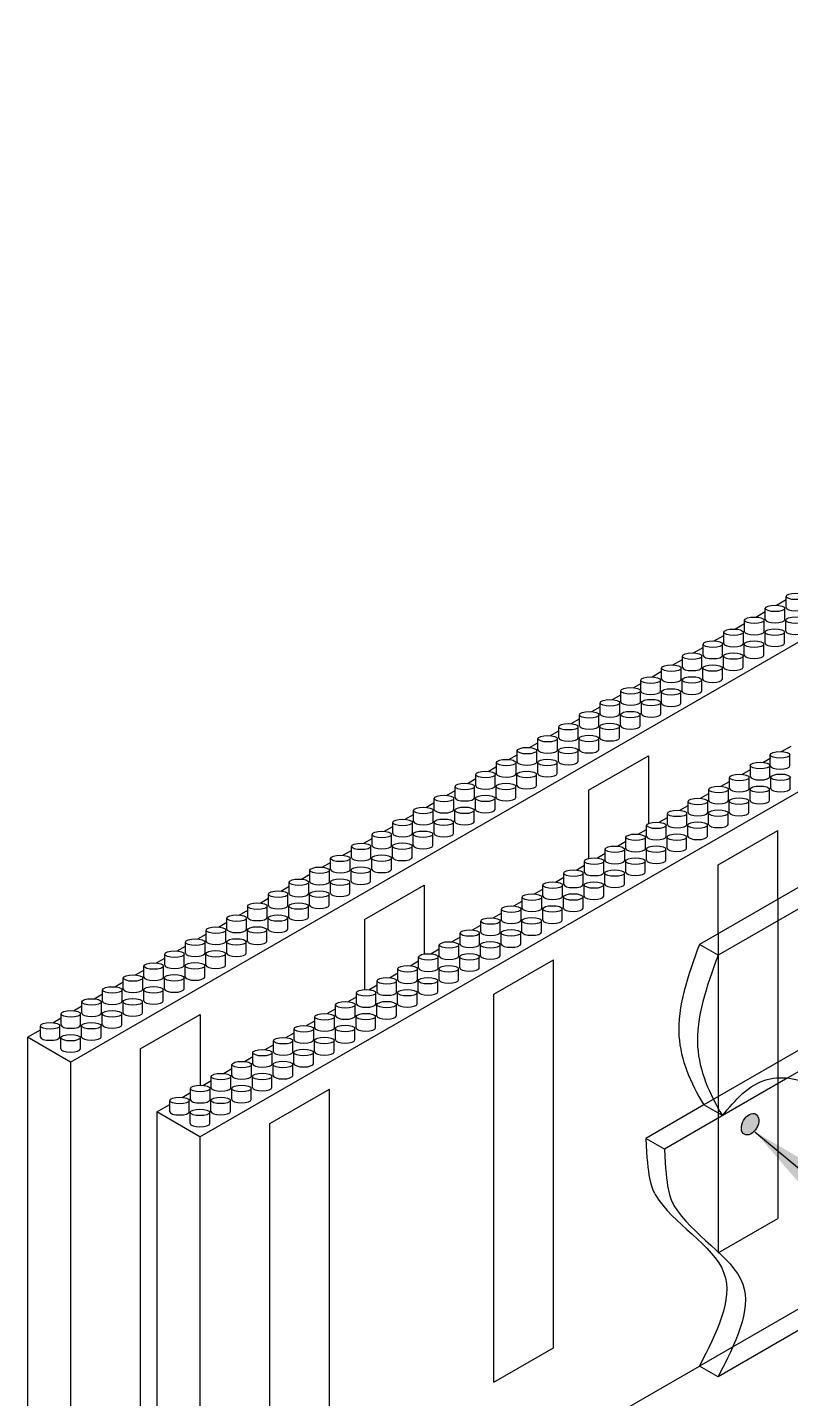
# Model space of a CAD drawing. Header units: inches. Extents: x 588 to 708, y 95 to 206.
# Drawn here: x 588.4 to 606.09, y 114.06 to 145.86 of the extents above; entities that cross this region are included whole.
import ezdxf

# ---------------------------------------------------------------- set-up
doc = ezdxf.new("R2010")
doc.units = ezdxf.units.IN
doc.header["$MEASUREMENT"] = 0
for name, color, linetype in [('LAYER 12', 12, 'Continuous'), ('LAYER 2', 2, 'Continuous'), ('LAYER 8', 8, 'Continuous')]:
    doc.layers.add(name, color=color, linetype=linetype)
doc.styles.add('NOTES', font='simplex.shx', dxfattribs={"height": 1})
doc.dimstyles.new('DIM-12$7', dxfattribs={"dimscale": 12, "dimtxt": 0.09375, "dimasz": 0.125, "dimexe": 0.1875, "dimexo": 0.0625, "dimgap": 0.0625, "dimtad": 0, "dimtih": 1, "dimtoh": 1, "dimdec": 4, "dimzin": 3, "dimdsep": 46, "dimlunit": 4, "dimtxsty": 'NOTES', "dimcen": 0.0625, "dimadec": 0, "dimazin": 0, "dimtfac": 1, "dimtdec": 4, "dimtofl": 0, "dimtmove": 0, "dimatfit": 3, "dimfxl": 1, "dimfrac": 2, "dimtolj": 1, "dimtzin": 0, "dimarcsym": 0})

msp = doc.modelspace()

# ---------------------------------------------------------------- hatches: boundary and pattern name
at = {"layer": 'LAYER 2'}
h = msp.add_hatch(color=256, dxfattribs=at)
edge = h.paths.add_edge_path()
edge.add_ellipse((605.148, 120.425), major_axis=(0.134, 0.233), ratio=0.652763, start_angle=0, end_angle=360)

# ---------------------------------------------------------------- linework, layer by layer
at = {"layer": 'LAYER 12'}
for p, q in [((605.982, 132.41), (605.982, 132.669)), ((605.501, 132.132), (605.501, 132.391)), ((605.954, 132.132), (605.954, 132.391)), ((633.965, 132.132), (603.972, 114.816)), ((605.021, 131.855), (605.021, 132.114)), ((605.474, 131.855), (605.474, 132.114)), ((605.976, 131.859), (605.976, 132.117)), ((604.54, 131.577), (604.54, 131.836)), ((604.993, 131.577), (604.993, 131.836)), ((605.495, 131.581), (605.495, 131.84)), ((605.948, 131.581), (605.948, 131.84)), ((604.059, 131.3), (604.059, 131.559)), ((604.512, 131.3), (604.512, 131.559)), ((605.014, 131.304), (605.014, 131.562)), ((605.467, 131.304), (605.467, 131.562)), ((603.579, 131.022), (603.579, 131.281)), ((604.032, 131.022), (604.032, 131.281)), ((604.534, 131.026), (604.534, 131.285)), ((604.987, 131.026), (604.987, 131.285)), ((602.617, 130.467), (602.617, 130.726)), ((603.07, 130.467), (603.07, 130.726)), ((603.098, 130.745), (603.098, 131.004)), ((603.551, 130.745), (603.551, 131.004)), ((603.572, 130.471), (603.572, 130.73)), ((604.026, 130.471), (604.026, 130.73)), ((604.053, 130.749), (604.053, 131.007)), ((604.506, 130.749), (604.506, 131.007)), ((602.154, 130.219), (602.154, 130.478)), ((602.607, 130.219), (602.607, 130.478)), ((603.092, 130.193), (603.092, 130.452)), ((603.545, 130.193), (603.545, 130.452)), ((601.673, 129.941), (601.673, 130.2)), ((602.126, 129.941), (602.126, 130.2)), ((602.628, 129.945), (602.628, 130.204)), ((603.081, 129.945), (603.081, 130.204)), ((601.192, 129.664), (601.192, 129.923)), ((601.645, 129.664), (601.645, 129.923)), ((602.148, 129.667), (602.148, 129.926)), ((602.601, 129.667), (602.601, 129.926)), ((600.712, 129.386), (600.712, 129.645)), ((601.165, 129.386), (601.165, 129.645)), ((601.667, 129.39), (601.667, 129.649)), ((602.12, 129.39), (602.12, 129.649)), ((600.231, 129.109), (600.231, 129.368)), ((600.684, 129.109), (600.684, 129.368)), ((601.186, 129.112), (601.186, 129.371)), ((601.639, 129.112), (601.639, 129.371)), ((599.27, 128.554), (599.27, 128.813)), ((599.723, 128.554), (599.723, 128.813)), ((599.75, 128.831), (599.75, 129.09)), ((600.203, 128.831), (600.203, 129.09)), ((600.225, 128.557), (600.225, 128.816)), ((600.678, 128.557), (600.678, 128.816)), ((600.706, 128.835), (600.706, 129.094)), ((601.159, 128.835), (601.159, 129.094)), ((605.617, 128.735), (605.617, 128.994)), ((606.07, 128.735), (606.07, 128.994)), ((598.789, 128.276), (598.789, 128.535)), ((599.242, 128.276), (599.242, 128.535)), ((599.744, 128.28), (599.744, 128.539)), ((600.197, 128.28), (600.197, 128.539)), ((605.154, 128.487), (605.154, 128.746)), ((605.607, 128.487), (605.607, 128.746)), ((598.308, 127.999), (598.308, 128.257)), ((598.761, 127.999), (598.761, 128.257)), ((599.264, 128.002), (599.264, 128.261)), ((599.717, 128.002), (599.717, 128.261)), ((604.192, 127.932), (604.192, 128.191)), ((604.645, 127.932), (604.645, 128.191)), ((604.673, 128.209), (604.673, 128.468)), ((605.126, 128.209), (605.126, 128.468)), ((605.148, 127.935), (605.148, 128.194)), ((605.601, 127.935), (605.601, 128.194)), ((605.628, 128.213), (605.628, 128.472)), ((606.081, 128.213), (606.081, 128.472)), ((597.828, 127.721), (597.828, 127.98)), ((598.281, 127.721), (598.281, 127.98)), ((598.783, 127.725), (598.783, 127.984)), ((599.236, 127.725), (599.236, 127.984)), ((603.712, 127.654), (603.712, 127.913)), ((604.165, 127.654), (604.165, 127.913)), ((604.667, 127.658), (604.667, 127.917)), ((605.12, 127.658), (605.12, 127.917)), ((597.347, 127.444), (597.347, 127.702)), ((597.8, 127.444), (597.8, 127.702)), ((598.302, 127.447), (598.302, 127.706)), ((598.755, 127.447), (598.755, 127.706)), ((603.231, 127.377), (603.231, 127.635)), ((603.684, 127.377), (603.684, 127.635)), ((604.186, 127.38), (604.186, 127.639)), ((604.639, 127.38), (604.639, 127.639)), ((596.866, 127.166), (596.866, 127.425)), ((597.32, 127.166), (597.32, 127.425)), ((597.822, 127.17), (597.822, 127.429)), ((598.275, 127.17), (598.275, 127.429)), ((602.75, 127.099), (602.75, 127.358)), ((603.203, 127.099), (603.203, 127.358)), ((603.706, 127.103), (603.706, 127.362)), ((604.159, 127.103), (604.159, 127.362)), ((596.386, 126.889), (596.386, 127.147)), ((596.839, 126.889), (596.839, 127.147)), ((597.341, 126.892), (597.341, 127.151)), ((597.794, 126.892), (597.794, 127.151)), ((602.27, 126.822), (602.27, 127.08)), ((602.723, 126.822), (602.723, 127.08)), ((603.225, 126.825), (603.225, 127.084)), ((603.678, 126.825), (603.678, 127.084)), ((614.726, 127.025), (604.074, 120.875)), ((595.424, 126.334), (595.424, 126.592)), ((595.878, 126.334), (595.878, 126.592)), ((595.905, 126.611), (595.905, 126.87)), ((596.358, 126.611), (596.358, 126.87)), ((596.38, 126.337), (596.38, 126.596)), ((596.833, 126.337), (596.833, 126.596)), ((596.86, 126.615), (596.86, 126.874)), ((597.313, 126.615), (597.313, 126.874)), ((601.789, 126.544), (601.789, 126.803)), ((602.242, 126.544), (602.242, 126.803)), ((602.744, 126.548), (602.744, 126.807)), ((603.197, 126.548), (603.197, 126.807)), ((594.944, 126.056), (594.944, 126.315)), ((595.397, 126.056), (595.397, 126.315)), ((595.899, 126.06), (595.899, 126.318)), ((596.352, 126.06), (596.352, 126.318)), ((601.308, 126.267), (601.308, 126.525)), ((601.761, 126.267), (601.761, 126.525)), ((602.264, 126.27), (602.264, 126.529)), ((602.717, 126.27), (602.717, 126.529)), ((614.44, 126.36), (606.021, 121.499)), ((594.463, 125.779), (594.463, 126.037)), ((594.916, 125.779), (594.916, 126.037)), ((595.418, 125.782), (595.418, 126.041)), ((595.871, 125.782), (595.871, 126.041)), ((600.347, 125.712), (600.347, 125.97)), ((600.8, 125.712), (600.8, 125.97)), ((600.828, 125.989), (600.828, 126.248)), ((601.281, 125.989), (601.281, 126.248)), ((601.302, 125.715), (601.302, 125.974)), ((601.755, 125.715), (601.755, 125.974)), ((601.783, 125.993), (601.783, 126.251)), ((602.236, 125.993), (602.236, 126.251)), ((593.788, 125.555), (593.982, 125.667)), ((593.982, 125.501), (593.982, 125.76)), ((594.436, 125.501), (594.436, 125.76)), ((594.938, 125.505), (594.938, 125.763)), ((595.391, 125.505), (595.391, 125.763)), ((599.866, 125.434), (599.866, 125.693)), ((600.32, 125.434), (600.32, 125.693)), ((600.822, 125.438), (600.822, 125.696)), ((601.275, 125.438), (601.275, 125.696)), ((605.79, 125.644), (605.79, 118.241)), ((593.502, 125.223), (593.502, 125.482)), ((593.955, 125.223), (593.955, 125.482)), ((594.457, 125.227), (594.457, 125.486)), ((594.91, 125.227), (594.91, 125.486)), ((599.386, 125.157), (599.386, 125.415)), ((599.839, 125.157), (599.839, 125.415)), ((600.341, 125.16), (600.341, 125.419)), ((600.794, 125.16), (600.794, 125.419)), ((593.021, 124.946), (593.021, 125.205)), ((593.474, 124.946), (593.474, 125.205)), ((593.976, 124.95), (593.976, 125.208)), ((594.429, 124.95), (594.429, 125.208)), ((598.905, 124.879), (598.905, 125.138)), ((599.358, 124.879), (599.358, 125.138)), ((599.86, 124.883), (599.86, 125.141)), ((600.313, 124.883), (600.313, 125.141)), ((592.54, 124.668), (592.54, 124.927)), ((592.994, 124.668), (592.994, 124.927)), ((593.496, 124.672), (593.496, 124.931)), ((593.949, 124.672), (593.949, 124.931)), ((598.424, 124.601), (598.424, 124.86)), ((598.878, 124.601), (598.878, 124.86)), ((599.38, 124.605), (599.38, 124.864)), ((599.833, 124.605), (599.833, 124.864)), ((604.405, 124.844), (604.405, 117.441)), ((591.579, 124.113), (591.579, 124.372)), ((592.032, 124.113), (592.032, 124.372)), ((592.06, 124.391), (592.06, 124.65)), ((592.513, 124.391), (592.513, 124.65)), ((592.534, 124.117), (592.534, 124.376)), ((592.987, 124.117), (592.987, 124.376)), ((593.015, 124.395), (593.015, 124.653)), ((593.468, 124.395), (593.468, 124.653)), ((597.944, 124.324), (597.944, 124.583)), ((598.397, 124.324), (598.397, 124.583)), ((598.899, 124.328), (598.899, 124.586)), ((599.352, 124.328), (599.352, 124.586)), ((591.098, 123.836), (591.098, 124.095)), ((591.552, 123.836), (591.552, 124.095)), ((592.054, 123.84), (592.054, 124.098)), ((592.507, 123.84), (592.507, 124.098)), ((596.982, 123.769), (596.982, 124.028)), ((597.436, 123.769), (597.436, 124.028)), ((597.463, 124.046), (597.463, 124.305)), ((597.916, 124.046), (597.916, 124.305)), ((597.938, 123.773), (597.938, 124.031)), ((598.391, 123.773), (598.391, 124.031)), ((598.418, 124.05), (598.418, 124.309)), ((598.871, 124.05), (598.871, 124.309)), ((590.618, 123.558), (590.618, 123.817)), ((591.071, 123.558), (591.071, 123.817)), ((591.573, 123.562), (591.573, 123.821)), ((592.026, 123.562), (592.026, 123.821)), ((596.502, 123.491), (596.502, 123.75)), ((596.955, 123.491), (596.955, 123.75)), ((597.457, 123.495), (597.457, 123.754)), ((597.91, 123.495), (597.91, 123.754)), ((590.137, 123.281), (590.137, 123.54)), ((590.59, 123.281), (590.59, 123.54)), ((591.092, 123.284), (591.092, 123.543)), ((591.545, 123.284), (591.545, 123.543)), ((596.021, 123.214), (596.021, 123.473)), ((596.474, 123.214), (596.474, 123.473)), ((596.976, 123.218), (596.976, 123.476)), ((597.429, 123.218), (597.429, 123.476)), ((589.657, 123.003), (589.657, 123.262)), ((590.11, 123.003), (590.11, 123.262)), ((590.612, 123.007), (590.612, 123.266)), ((591.065, 123.007), (591.065, 123.266)), ((595.54, 122.936), (595.54, 123.195)), ((595.994, 122.936), (595.994, 123.195)), ((596.496, 122.94), (596.496, 123.199)), ((596.949, 122.94), (596.949, 123.199)), ((589.176, 122.726), (589.176, 122.985)), ((589.629, 122.726), (589.629, 122.985)), ((590.131, 122.729), (590.131, 122.988)), ((590.584, 122.729), (590.584, 122.988)), ((595.06, 122.659), (595.06, 122.918)), ((595.513, 122.659), (595.513, 122.918)), ((596.015, 122.662), (596.015, 122.921)), ((596.468, 122.662), (596.468, 122.921)), ((588.695, 122.448), (588.695, 122.707)), ((589.148, 122.448), (589.148, 122.707)), ((589.65, 122.452), (589.65, 122.711)), ((590.103, 122.452), (590.103, 122.711)), ((594.579, 122.381), (594.579, 122.64)), ((595.032, 122.381), (595.032, 122.64)), ((595.534, 122.385), (595.534, 122.644)), ((595.987, 122.385), (595.987, 122.644)), ((589.17, 122.174), (589.17, 122.433)), ((589.623, 122.174), (589.623, 122.433)), ((594.098, 122.104), (594.098, 122.363)), ((594.552, 122.104), (594.552, 122.363)), ((595.054, 122.107), (595.054, 122.366)), ((595.507, 122.107), (595.507, 122.366)), ((593.137, 121.549), (593.137, 121.808)), ((593.59, 121.549), (593.59, 121.808)), ((593.618, 121.826), (593.618, 122.085)), ((594.071, 121.826), (594.071, 122.085)), ((594.092, 121.552), (594.092, 121.811)), ((594.545, 121.552), (594.545, 121.811)), ((594.573, 121.83), (594.573, 122.089)), ((595.026, 121.83), (595.026, 122.089)), ((592.657, 121.271), (592.657, 121.53)), ((593.11, 121.271), (593.11, 121.53)), ((593.612, 121.275), (593.612, 121.534)), ((594.065, 121.275), (594.065, 121.534)), ((592.176, 120.994), (592.176, 121.253)), ((592.629, 120.994), (592.629, 121.253)), ((593.131, 120.997), (593.131, 121.256)), ((593.584, 120.997), (593.584, 121.256)), ((591.695, 120.716), (591.695, 120.975)), ((592.148, 120.716), (592.148, 120.975)), ((592.65, 120.72), (592.65, 120.979)), ((593.103, 120.72), (593.103, 120.979)), ((592.17, 120.442), (592.17, 120.701)), ((592.623, 120.442), (592.623, 120.701)), ((604.405, 117.441), (605.79, 118.241))]:
    msp.add_line(p, q, dxfattribs=at)
for centre in [(606.208, 132.669), (605.728, 132.391), (605.247, 132.114), (606.202, 132.117), (604.766, 131.836), (605.722, 131.84), (603.805, 131.281), (604.286, 131.559), (604.76, 131.285), (605.241, 131.562), (603.325, 131.004), (604.28, 131.007), (602.844, 130.726), (603.799, 130.73), (602.38, 130.478), (603.318, 130.452), (601.9, 130.2), (602.855, 130.204), (601.419, 129.923), (602.374, 129.926), (600.458, 129.368), (600.938, 129.645), (601.413, 129.371), (601.893, 129.649), (599.977, 129.09), (600.932, 129.094), (599.496, 128.813), (600.451, 128.816), (605.38, 128.746), (605.844, 128.994), (599.016, 128.535), (599.971, 128.539), (604.9, 128.468), (605.855, 128.472), (598.535, 128.257), (599.49, 128.261), (604.419, 128.191), (605.374, 128.194), (598.054, 127.98), (599.009, 127.984), (603.938, 127.913), (604.893, 127.917), (597.574, 127.702), (598.529, 127.706), (603.458, 127.635), (604.413, 127.639), (596.612, 127.147), (597.093, 127.425), (597.567, 127.151), (598.048, 127.429), (602.977, 127.358), (603.932, 127.362), (596.132, 126.87), (597.087, 126.874), (602.496, 127.08), (603.451, 127.084), (595.651, 126.592), (596.606, 126.596), (601.535, 126.525), (602.016, 126.803), (602.49, 126.529), (602.971, 126.807), (595.17, 126.315), (596.125, 126.318), (601.054, 126.248), (602.009, 126.251), (594.69, 126.037), (595.645, 126.041), (600.574, 125.97), (601.529, 125.974), (594.209, 125.76), (595.164, 125.763), (600.093, 125.693), (601.048, 125.696), (593.728, 125.482), (594.683, 125.486), (599.612, 125.415), (600.567, 125.419), (592.767, 124.927), (593.248, 125.205), (593.722, 124.931), (594.203, 125.208), (599.132, 125.138), (600.087, 125.141), (592.286, 124.65), (593.241, 124.653), (598.651, 124.86), (599.606, 124.864), (591.806, 124.372), (592.761, 124.376), (597.69, 124.305), (598.17, 124.583), (598.645, 124.309), (599.125, 124.586), (591.325, 124.095), (592.28, 124.098), (597.209, 124.028), (598.164, 124.031), (590.844, 123.817), (591.799, 123.821), (596.728, 123.75), (597.683, 123.754), (590.364, 123.54), (591.319, 123.543), (596.248, 123.473), (597.203, 123.476), (589.883, 123.262), (590.838, 123.266), (595.767, 123.195), (596.722, 123.199), (588.922, 122.707), (589.402, 122.985), (589.877, 122.711), (590.358, 122.988), (595.286, 122.918), (596.241, 122.921), (589.396, 122.433), (594.325, 122.363), (594.806, 122.64), (595.28, 122.366), (595.761, 122.644), (593.844, 122.085), (594.799, 122.089), (593.364, 121.808), (594.319, 121.811), (592.883, 121.53), (593.838, 121.534), (592.402, 121.253), (593.358, 121.256), (591.922, 120.975), (592.877, 120.979), (592.396, 120.701)]:
    msp.add_ellipse(centre, major_axis=(0.227, 0), ratio=0.333333, dxfattribs=at)
for centre in [(606.208, 132.41), (605.728, 132.132), (605.247, 131.855), (606.202, 131.859), (604.766, 131.577), (605.722, 131.581), (604.286, 131.3), (604.76, 131.026), (605.241, 131.304), (603.325, 130.745), (603.805, 131.022), (604.28, 130.749), (602.844, 130.467), (603.799, 130.471), (602.38, 130.219), (603.318, 130.193), (601.9, 129.941), (602.855, 129.945), (601.419, 129.664), (602.374, 129.667), (600.938, 129.386), (601.893, 129.39), (599.977, 128.831), (600.458, 129.109), (600.932, 128.835), (601.413, 129.112), (599.496, 128.554), (600.451, 128.557), (605.38, 128.487), (605.844, 128.735), (599.016, 128.276), (599.971, 128.28), (604.9, 128.209), (605.855, 128.213), (598.535, 127.999), (599.49, 128.002), (604.419, 127.932), (605.374, 127.935), (598.054, 127.721), (599.009, 127.725), (603.938, 127.654), (604.893, 127.658), (597.574, 127.444), (598.529, 127.447), (603.458, 127.377), (604.413, 127.38), (597.093, 127.166), (597.567, 126.892), (598.048, 127.17), (602.977, 127.099), (603.932, 127.103), (596.132, 126.611), (596.612, 126.889), (597.087, 126.615), (602.496, 126.822), (603.451, 126.825), (595.651, 126.334), (596.606, 126.337), (601.535, 126.267), (602.016, 126.544), (602.49, 126.27), (602.971, 126.548), (595.17, 126.056), (596.125, 126.06), (601.054, 125.989), (602.009, 125.993), (594.69, 125.779), (595.645, 125.782), (600.574, 125.712), (601.529, 125.715), (594.209, 125.501), (595.164, 125.505), (600.093, 125.434), (601.048, 125.438), (593.728, 125.223), (594.683, 125.227), (599.612, 125.157), (600.567, 125.16), (592.767, 124.668), (593.248, 124.946), (593.722, 124.672), (594.203, 124.95), (599.132, 124.879), (600.087, 124.883), (592.286, 124.391), (593.241, 124.395), (598.651, 124.601), (599.606, 124.605), (591.806, 124.113), (592.761, 124.117), (597.69, 124.046), (598.17, 124.324), (598.645, 124.05), (599.125, 124.328), (591.325, 123.836), (592.28, 123.84), (597.209, 123.769), (598.164, 123.773), (590.844, 123.558), (591.799, 123.562), (596.728, 123.491), (597.683, 123.495), (590.364, 123.281), (591.319, 123.284), (596.248, 123.214), (597.203, 123.218), (589.883, 123.003), (590.838, 123.007), (595.767, 122.936), (596.722, 122.94), (588.922, 122.448), (589.402, 122.726), (589.877, 122.452), (590.358, 122.729), (595.286, 122.659), (596.241, 122.662), (589.396, 122.174), (594.806, 122.381), (595.761, 122.385), (593.844, 121.826), (594.325, 122.104), (594.799, 121.83), (595.28, 122.107), (593.364, 121.549), (594.319, 121.552), (592.883, 121.271), (593.838, 121.275), (592.402, 120.994), (593.358, 120.997), (591.922, 120.716), (592.877, 120.72), (592.396, 120.442)]:
    msp.add_ellipse(centre, major_axis=(0.227, 0), ratio=0.333333, start_param=3.141593, end_param=6.283185, dxfattribs=at)
at = {"layer": 'LAYER 2'}
for p, q in [((589.396, 121.865), (630.965, 145.865)), ((592.396, 120.132), (633.965, 144.132)), ((633.965, 141.911), (603.972, 124.594)), ((634.398, 141.661), (604.405, 124.344)), ((605.278, 132.189), (605.501, 132.318)), ((605.758, 132.466), (605.982, 132.595)), ((604.797, 131.911), (605.021, 132.04)), ((604.316, 131.634), (604.54, 131.763)), ((634.398, 131.882), (604.405, 114.566)), ((603.836, 131.356), (604.059, 131.485)), ((603.355, 131.079), (603.579, 131.208)), ((602.875, 130.801), (603.098, 130.93)), ((602.44, 130.55), (602.628, 130.659)), ((601.479, 129.995), (601.673, 130.107)), ((601.96, 130.273), (602.154, 130.385)), ((600.998, 129.718), (601.192, 129.83)), ((600.518, 129.44), (600.712, 129.552)), ((600.037, 129.163), (600.231, 129.275)), ((605.875, 129.069), (606.098, 129.198)), ((599.556, 128.885), (599.75, 128.997)), ((601.405, 128.173), (602.79, 128.973)), ((602.79, 128.973), (602.79, 127.401)), ((605.44, 128.818), (605.628, 128.927)), ((599.076, 128.608), (599.27, 128.72)), ((604.96, 128.541), (605.154, 128.653)), ((598.114, 128.053), (598.308, 128.165)), ((598.595, 128.33), (598.789, 128.442)), ((601.405, 128.173), (601.405, 126.587)), ((604.479, 128.263), (604.673, 128.375)), ((597.634, 127.775), (597.828, 127.887)), ((603.998, 127.986), (604.192, 128.098)), ((597.153, 127.498), (597.347, 127.61)), ((603.037, 127.431), (603.231, 127.543)), ((603.518, 127.708), (603.712, 127.82)), ((596.672, 127.22), (596.866, 127.332)), ((602.556, 127.153), (602.75, 127.265)), ((604.405, 126.441), (605.79, 127.241)), ((605.79, 125.644), (605.79, 127.241)), ((596.192, 126.943), (596.386, 127.055)), ((602.076, 126.876), (602.27, 126.988)), ((595.711, 126.665), (595.905, 126.777)), ((601.595, 126.598), (601.789, 126.71)), ((595.23, 126.388), (595.424, 126.5)), ((601.114, 126.321), (601.308, 126.433)), ((604.405, 124.844), (604.405, 126.441)), ((594.269, 125.833), (594.463, 125.945)), ((594.75, 126.11), (594.944, 126.222)), ((596.209, 125.173), (597.594, 125.973)), ((597.594, 125.973), (597.594, 124.374)), ((600.634, 126.043), (600.828, 126.155)), ((600.153, 125.766), (600.347, 125.878)), ((593.308, 125.278), (593.502, 125.39)), ((599.192, 125.211), (599.386, 125.323)), ((599.672, 125.488), (599.866, 125.6)), ((592.827, 125), (593.021, 125.112)), ((596.209, 125.173), (596.209, 123.547)), ((598.711, 124.933), (598.905, 125.045)), ((592.346, 124.723), (592.54, 124.835)), ((598.23, 124.656), (598.424, 124.768)), ((591.866, 124.445), (592.06, 124.557)), ((597.75, 124.378), (597.944, 124.49)), ((604.405, 124.344), (603.972, 124.594)), ((591.385, 124.168), (591.579, 124.28)), ((597.269, 124.101), (597.463, 124.213)), ((599.209, 123.441), (600.594, 124.241)), ((600.594, 115.241), (600.594, 124.241)), ((590.424, 123.613), (590.618, 123.725)), ((590.904, 123.89), (591.098, 124.002)), ((596.788, 123.823), (596.982, 123.935)), ((589.943, 123.335), (590.137, 123.447)), ((596.308, 123.546), (596.502, 123.658)), ((599.209, 114.441), (599.209, 123.441)), ((589.462, 123.058), (589.657, 123.17)), ((595.346, 122.991), (595.54, 123.103)), ((595.827, 123.268), (596.021, 123.38)), ((588.982, 122.78), (589.176, 122.892)), ((591.012, 122.173), (592.398, 122.973)), ((592.398, 122.973), (592.398, 121.328)), ((594.866, 122.713), (595.06, 122.825)), ((588.396, 122.442), (588.695, 122.615)), ((588.396, 122.442), (588.396, 110.442)), ((589.396, 121.865), (588.396, 122.442)), ((594.385, 122.436), (594.579, 122.548)), ((591.012, 122.173), (591.012, 113.167)), ((593.904, 122.158), (594.098, 122.27)), ((589.396, 121.865), (589.396, 109.865)), ((593.424, 121.881), (593.618, 121.993)), ((592.943, 121.603), (593.137, 121.715)), ((606.021, 121.499), (603.162, 119.848)), ((592.462, 121.326), (592.657, 121.438)), ((594.012, 120.441), (595.398, 121.241)), ((595.398, 112.241), (595.398, 121.241)), ((591.396, 120.71), (591.695, 120.883)), ((591.982, 121.048), (592.176, 121.16)), ((604.074, 120.875), (602.729, 120.098)), ((604.507, 120.625), (604.074, 120.875)), ((591.396, 120.71), (591.396, 108.71)), ((592.396, 120.132), (591.396, 120.71)), ((594.012, 111.441), (594.012, 120.441)), ((592.396, 120.132), (592.396, 108.132)), ((603.162, 119.848), (602.729, 120.098)), ((599.209, 114.441), (600.594, 115.241)), ((592.396, 108.132), (603.972, 114.816)), ((604.405, 114.566), (603.972, 114.816))]:
    msp.add_line(p, q, dxfattribs=at)
msp.add_ellipse((605.148, 120.425), major_axis=(0.134, 0.233), ratio=0.652763, dxfattribs=at)
for points, knots in [([(603.972, 124.594), (603.713, 123.875), (603.247, 122.578), (603.766, 121.393), (604.074, 120.875)], [0, 0, 0, 0, 2.175572, 3.921763, 3.921763, 3.921763, 3.921763]), ([(604.405, 124.344), (604.146, 123.625), (603.68, 122.328), (604.199, 121.143), (604.507, 120.625)], [0, 0, 0, 0, 2.175572, 3.921763, 3.921763, 3.921763, 3.921763]), ([(604.507, 120.625), (604.807, 120.985), (605.361, 121.65), (606.658, 121.445), (606.894, 120.871), (606.982, 120.657)], [0, 0, 0, 0, 1.335156, 2.46158, 3.128572, 3.128572, 3.128572, 3.128572]), ([(602.729, 120.098), (602.776, 119.186), (603.08, 118.237), (605.191, 117.197), (604.367, 115.587), (603.972, 114.816)], [5.289158, 5.289158, 5.289158, 5.289158, 5.954108, 8.375659, 10.603685, 10.603685, 10.603685, 10.603685]), ([(603.162, 119.848), (603.209, 118.936), (603.513, 117.987), (605.624, 116.947), (604.8, 115.337), (604.405, 114.566)], [5.289158, 5.289158, 5.289158, 5.289158, 5.954108, 8.375659, 10.603685, 10.603685, 10.603685, 10.603685])]:
    msp.add_open_spline(points, degree=3, knots=knots, dxfattribs=at)

# ---------------------------------------------------------------- leaders
at = {"layer": 'LAYER 8'}
msp.add_leader([(605.257, 120.253), (616.139, 111.2), (618.775, 111.2)], dimstyle='DIM-12$7', dxfattribs=at)

doc.saveas('drawing.dxf')
